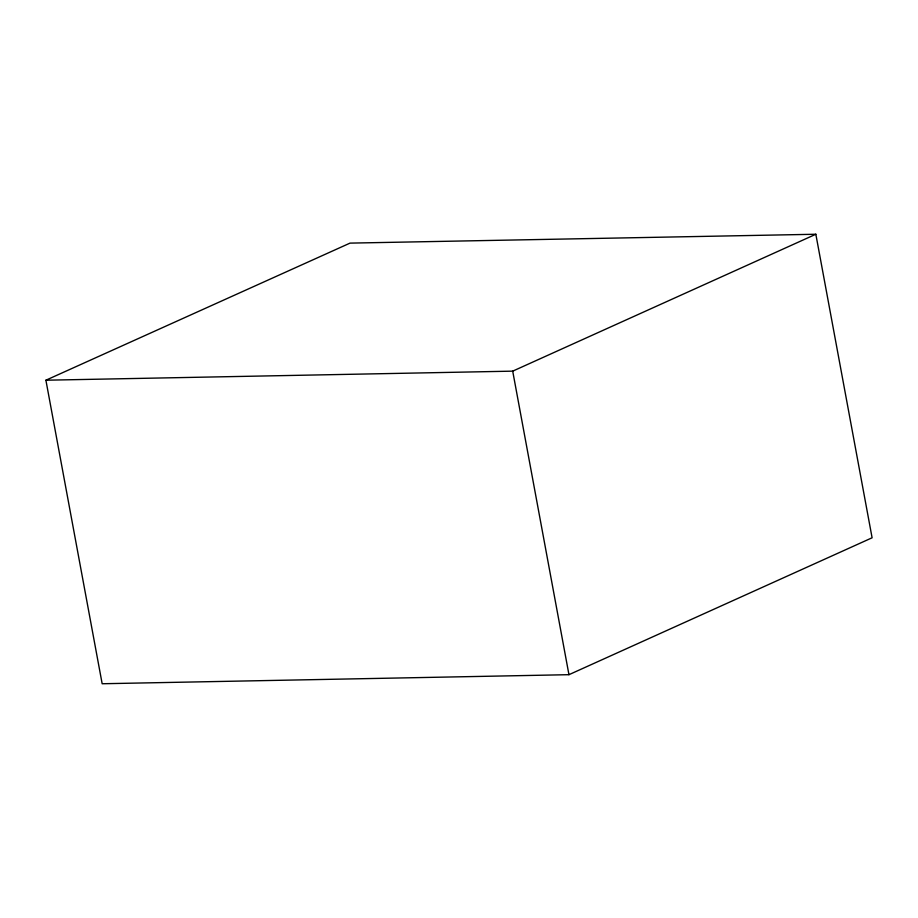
<?xml version="1.0" encoding="UTF-8"?>
<svg xmlns="http://www.w3.org/2000/svg" width="918" height="918" viewBox="0 0 918 918"><rect width="100%" height="100%" fill="white"/><g stroke="black" fill="none" stroke-linecap="round" stroke-linejoin="round"><path stroke-width="1.38" d="M45.9 380.213L350.01 243.121L815.838 234.251L872.1 537.787L568.953 674.684L102.162 683.749L45.9 380.213L512.703 371.147L815.838 234.251M512.703 371.147L568.953 674.684"/></g></svg>
